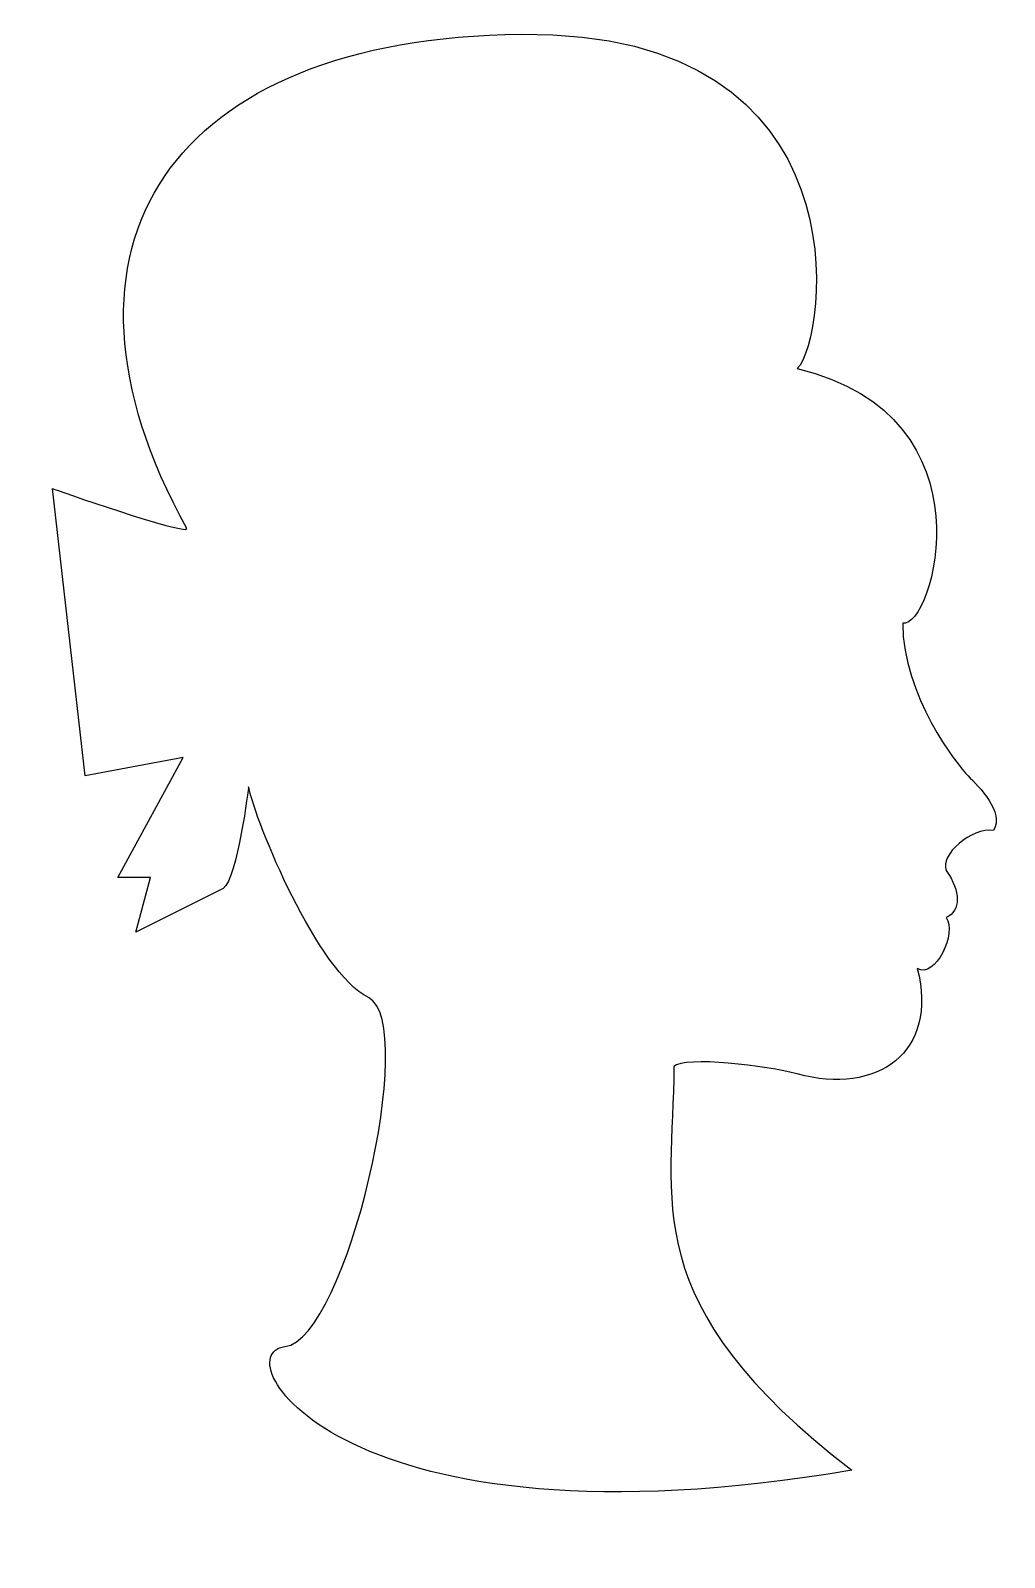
# Model space of a CAD drawing. Header units: centimetres. Extents: x -6.3 to 6.1, y -10.1 to 9.3.
import ezdxf

# ---------------------------------------------------------------- set-up
doc = ezdxf.new("R2010")
doc.units = ezdxf.units.CM
doc.header["$MEASUREMENT"] = 0
doc.layers.add('Camada 1', color=7, linetype='Continuous')

msp = doc.modelspace()

# ---------------------------------------------------------------- linework, layer by layer
at = {"layer": 'Camada 1'}
msp.add_open_spline([(3.47055, 5.01096), (3.84004, 5.38042), (4.39426, 9.30655), (-0.0401, 9.26043), (-0.0401, 9.26043), (-4.47446, 9.21431), (-6.2759, 6.58155), (-4.28973, 2.97853), (-4.28973, 2.97853), (-4.28973, 2.88614), (-5.99865, 3.48664), (-5.99865, 3.48664), (-5.99865, 3.48664), (-5.99865, 3.48664), (-5.58291, -0.16249), (-5.58291, -0.16249), (-5.58291, -0.16249), (-5.58291, -0.16249), (-4.33585, 0.06836), (-4.33585, 0.06836), (-4.33585, 0.06836), (-4.33585, 0.06836), (-5.16717, -1.45583), (-5.16717, -1.45583), (-5.16717, -1.45583), (-5.16717, -1.45583), (-4.75156, -1.45583), (-4.75156, -1.45583), (-4.75156, -1.45583), (-4.75156, -1.45583), (-4.93629, -2.1488), (-4.93629, -2.1488), (-4.93629, -2.1488), (-4.93629, -2.1488), (-3.82769, -1.59444), (-3.82769, -1.59444), (-3.82769, -1.59444), (-3.64296, -1.45582), (-3.50432, -0.3011), (-3.50432, -0.3011), (-3.50432, -0.3011), (-3.41195, -0.76296), (-2.62672, -2.65676), (-1.98, -2.98014), (-1.98, -2.98014), (-1.33325, -3.30351), (-2.25712, -7.32227), (-3.04249, -7.41466), (-3.04249, -7.41466), (-3.82769, -7.50703), (-2.34949, -10.0937), (4.16341, -8.98509), (4.16341, -8.98509), (1.39187, -6.86025), (1.90014, -5.56696), (1.90014, -3.85789), (1.90014, -3.85789), (2.0386, -3.71925), (3.08733, -3.84572), (3.47055, -3.95023), (3.47055, -3.95023), (4.48676, -4.22735), (5.27199, -3.67313), (4.99474, -2.61064), (4.99474, -2.61064), (5.22572, -2.74926), (5.50298, -2.14865), (5.36436, -1.96392), (5.36436, -1.96392), (5.54909, -1.87155), (5.54909, -1.64055), (5.36436, -1.36345), (5.36436, -1.36345), (5.27199, -1.17872), (5.68773, -0.80909), (5.96483, -0.85534), (5.96483, -0.85534), (6.10345, -0.62446), (5.78023, -0.30096), (5.64146, -0.16248), (5.64146, -0.16248), (5.50298, -0.024), (4.80998, 0.85389), (4.80998, 1.7776), (4.80998, 1.7776), (5.1796, 1.68504), (6.01111, 4.41049), (3.47055, 5.01096)], degree=3, knots=[0, 0, 0, 0, 0.04347826, 0.04347826, 0.04347826, 0.04347826, 0.08695652, 0.08695652, 0.08695652, 0.08695652, 0.13043478, 0.13043478, 0.13043478, 0.13043478, 0.17391304, 0.17391304, 0.17391304, 0.17391304, 0.2173913, 0.2173913, 0.2173913, 0.2173913, 0.26086957, 0.26086957, 0.26086957, 0.26086957, 0.30434783, 0.30434783, 0.30434783, 0.30434783, 0.34782609, 0.34782609, 0.34782609, 0.34782609, 0.39130435, 0.39130435, 0.39130435, 0.39130435, 0.43478261, 0.43478261, 0.43478261, 0.43478261, 0.47826087, 0.47826087, 0.47826087, 0.47826087, 0.52173913, 0.52173913, 0.52173913, 0.52173913, 0.56521739, 0.56521739, 0.56521739, 0.56521739, 0.60869565, 0.60869565, 0.60869565, 0.60869565, 0.65217391, 0.65217391, 0.65217391, 0.65217391, 0.69565217, 0.69565217, 0.69565217, 0.69565217, 0.73913043, 0.73913043, 0.73913043, 0.73913043, 0.7826087, 0.7826087, 0.7826087, 0.7826087, 0.82608696, 0.82608696, 0.82608696, 0.82608696, 0.86956522, 0.86956522, 0.86956522, 0.86956522, 0.91304348, 0.91304348, 0.91304348, 0.91304348, 1, 1, 1, 1], dxfattribs=at)

doc.saveas('drawing.dxf')
